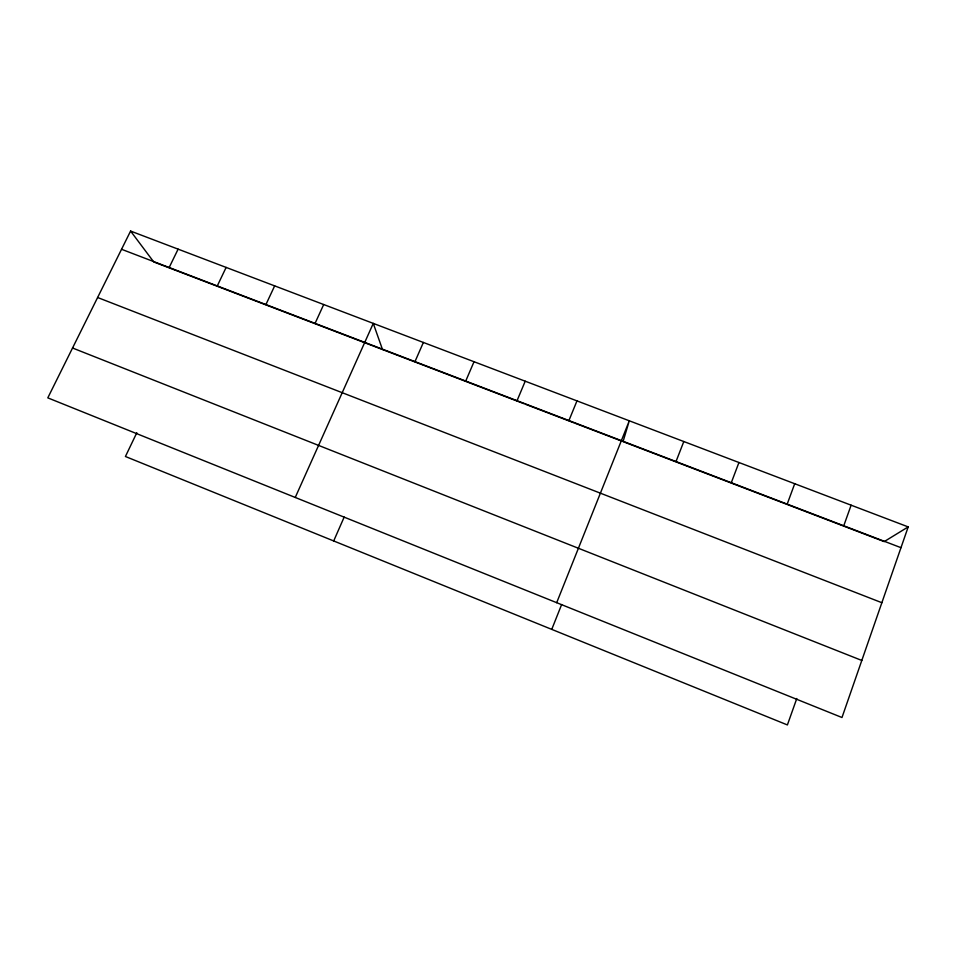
<?xml version="1.0" encoding="UTF-8"?>
<svg xmlns="http://www.w3.org/2000/svg" width="956" height="956" viewBox="0 0 956 956"><rect width="100%" height="100%" fill="white"/><g stroke="black" fill="none" stroke-linecap="round" stroke-linejoin="round"><path stroke-width="1.43" d="M908.2 526.899L841.985 717.514L47.8 397.863L130.59 231.065L908.2 526.899L884.204 541.61L623.049 441.624L629.287 420.795L556.691 602.686M796.79 698.513L787.397 724.935L125.427 456.502L136.816 432.733M843.766 525.764L851.127 505.186M787.194 504.111L794.711 483.724M731.292 482.708L738.94 462.513M676.012 461.545L683.803 441.529M551.755 629.371L561.626 604.574M568.916 420.556L576.97 400.887M517.041 400.695L525.214 381.205M465.727 381.05L474.021 361.726M333.692 540.953L344.184 517.065M414.976 361.619L423.377 342.451M295.249 497.455L373.27 323.391L382.496 349.526M315.074 323.367L323.702 304.534M265.923 304.558L274.659 285.88M217.287 285.94L226.13 267.417M169.164 267.513L178.115 249.146M121.555 249.289L900.982 547.68M523.984 403.695L153.749 261.944L130.59 231.065M525.358 404.221L573.947 422.827M575.309 423.341L621.687 441.098M97.62 297.507L881.862 602.71M72.548 348.008L861.81 660.453"/></g></svg>
